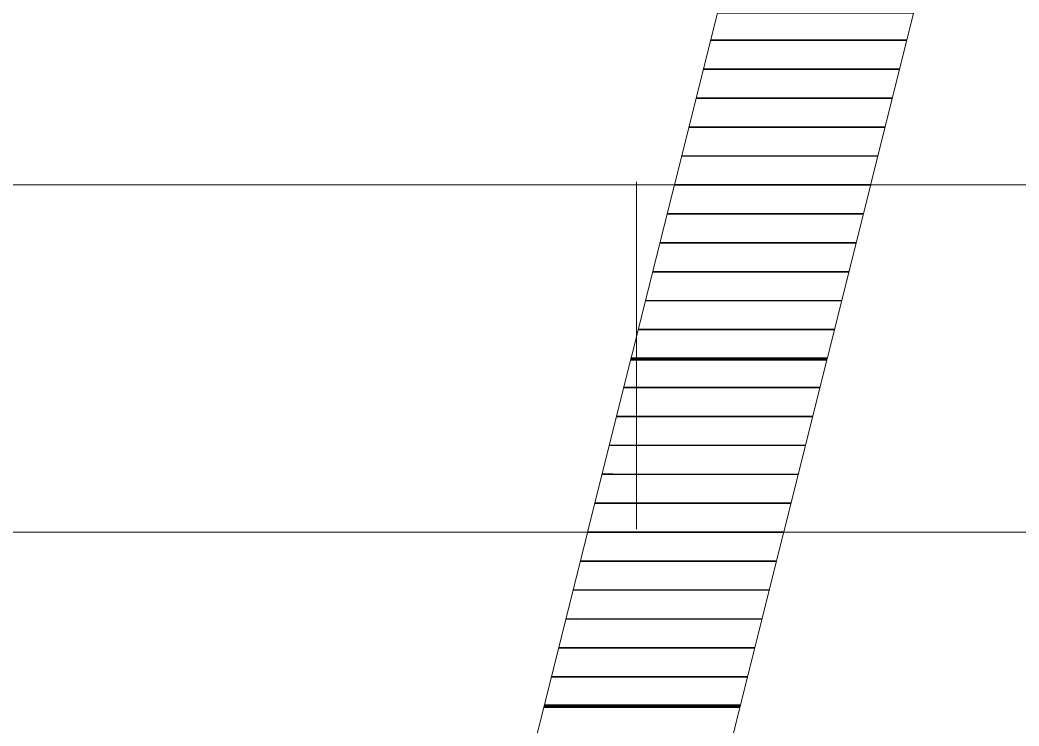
# Model space of a CAD drawing. Header units: millimetres. Extents: x 124696 to 347024, y 412631 to 564609.
# Drawn here: x 284484 to 297428, y 469589 to 478740 of the extents above; entities that cross this region are included whole.
import ezdxf

# ---------------------------------------------------------------- set-up
doc = ezdxf.new("R2010")
doc.units = ezdxf.units.MM
doc.header["$LTSCALE"] = 1500
doc.header["$MEASUREMENT"] = 0
doc.linetypes.add('二层平面图$0$轴网线_12_3_3_3 mm', pattern=[21, 12, -3, 3, -3])
doc.layers.add('0-建筑底图', color=7, linetype='Continuous')
for name, color, linetype, lineweight in [('二层平面图$0$A-WALL-CURT-PANEL-2', 7, 'Continuous', 9), ('二层平面图$0$A-WALL-CURT-PANEL-4', 140, 'Continuous', 9), ('二层平面图$0$ANNO-DOTE-1', 10, '二层平面图$0$轴网线_12_3_3_3 mm', 15)]:
    doc.layers.add(name, color=color, linetype=linetype, lineweight=lineweight)

# ---------------------------------------------------------------- blocks, each defined once
blk = doc.blocks.new('二层平面图$0$廊子_斜 东南侧_ - 廊子_斜 东南侧_-11103658-104-2F')
at = {"layer": '二层平面图$0$A-WALL-CURT-PANEL-2'}
for p, q in [((-2401, -22), (-3518, -4489)), ((-2399, -15), (-2401, -22)), ((-2401, -22), (140, -22)), ((-2397, -5), (-2399, -15)), ((142, -15), (-2399, -15)), ((-2397, -5), (144, -5)), ((-977, -4489), (140, -22)), ((140, -22), (142, -15)), ((142, -15), (144, -5)), ((-3526, -4522), (-4643, -8989)), ((-3524, -4515), (-3526, -4522)), ((-3526, -4522), (-985, -4522)), ((-3522, -4505), (-3524, -4515)), ((-983, -4515), (-3524, -4515)), ((-3520, -4497), (-3522, -4505)), ((-3522, -4505), (-981, -4505)), ((-3518, -4489), (-3520, -4497)), ((-3520, -4497), (-979, -4497)), ((-3518, -4489), (-977, -4489)), ((-2102, -8989), (-985, -4522)), ((-985, -4522), (-983, -4515)), ((-983, -4515), (-981, -4505)), ((-981, -4505), (-979, -4497)), ((-979, -4497), (-977, -4489)), ((-4651, -9022), (-5768, -13489)), ((-4649, -9015), (-4651, -9022)), ((-4651, -9022), (-2110, -9022)), ((-4647, -9005), (-4649, -9015)), ((-2108, -9015), (-4649, -9015)), ((-4645, -8997), (-4647, -9005)), ((-4647, -9005), (-2106, -9005)), ((-4643, -8989), (-4645, -8997)), ((-4645, -8997), (-2104, -8997)), ((-4643, -8989), (-2102, -8989)), ((-3227, -13489), (-2110, -9022)), ((-2110, -9022), (-2108, -9015)), ((-2108, -9015), (-2106, -9005)), ((-2106, -9005), (-2104, -8997)), ((-2104, -8997), (-2102, -8989)), ((-5776, -13522), (-6893, -17989)), ((-5774, -13515), (-5776, -13522)), ((-5776, -13522), (-3235, -13522)), ((-5772, -13505), (-5774, -13515)), ((-3233, -13515), (-5774, -13515)), ((-5770, -13497), (-5772, -13505)), ((-5772, -13505), (-3231, -13505)), ((-5768, -13489), (-5770, -13497)), ((-5770, -13497), (-3229, -13497)), ((-5768, -13489), (-3227, -13489)), ((-4352, -17989), (-3235, -13522)), ((-3235, -13522), (-3233, -13515)), ((-3233, -13515), (-3231, -13505)), ((-3231, -13505), (-3229, -13497)), ((-3229, -13497), (-3227, -13489)), ((-6893, -17989), (-6895, -17997)), ((-6893, -17989), (-4352, -17989)), ((-4354, -17997), (-4352, -17989)), ((-6895, -17997), (-6897, -18005)), ((-6897, -18005), (-4356, -18005)), ((-6895, -17997), (-4354, -17997)), ((-4356, -18005), (-4354, -17997))]:
    blk.add_line(p, q, dxfattribs=at)
blk = doc.blocks.new('二层平面图$0$顶板轮廓组 - 顶板轮廓组-V341-104-2F')
at = {"layer": '二层平面图$0$A-WALL-CURT-PANEL-2'}
for p, q in [((-8594, 2749), (-8584, 2747)), ((-8584, 2747), (-8576, 2746)), ((-8576, 2746), (-4019, 2090)), ((-4019, 2090), (-4010, 2089)), ((-4010, 2089), (-4003, 2088))]:
    blk.add_line(p, q, dxfattribs=at)
blk = doc.blocks.new('二层平面图$0$顶板轮廓组 - 顶板轮廓组-V342-104-2F')
at = {"layer": '二层平面图$0$A-WALL-CURT-PANEL-2'}
for p, q in [((-8594, 2749), (-8584, 2747)), ((-8584, 2747), (-8576, 2746)), ((-8576, 2746), (-4019, 2090)), ((-4019, 2090), (-4010, 2089)), ((-4010, 2089), (-4003, 2088))]:
    blk.add_line(p, q, dxfattribs=at)
blk = doc.blocks.new('二层平面图$0$钢板肋 - 钢板肋-8155970-104-2F')
at = {"layer": '二层平面图$0$A-WALL-CURT-PANEL-2'}
for p, q in [((185, -787), (192, -786)), ((185, -787), (242, -910)), ((250, -909), (192, -786)), ((242, -910), (250, -909)), ((242, -910), (1196, -2948)), ((1204, -2947), (250, -909)), ((1204, -2947), (1196, -2948)), ((1196, -2948), (1262, -3089)), ((1270, -3087), (1204, -2947)), ((1262, -3089), (1270, -3087))]:
    blk.add_line(p, q, dxfattribs=at)
blk = doc.blocks.new('二层平面图$0$钢板肋 - 钢板肋-8155980-104-2F')
at = {"layer": '二层平面图$0$A-WALL-CURT-PANEL-2'}
for p, q in [((-283, 1938), (-291, 1939)), ((-291, 1939), (-279, 1784)), ((-271, 1783), (-283, 1938)), ((-279, 1784), (-271, 1783)), ((-279, 1784), (-98, -458)), ((-91, -460), (-271, 1783)), ((-91, -460), (-98, -458)), ((-98, -458), (-88, -594)), ((-80, -595), (-91, -460)), ((-80, -595), (-88, -594))]:
    blk.add_line(p, q, dxfattribs=at)
blk = doc.blocks.new('二层平面图$0$钢板肋 - 钢板肋-8155985-104-2F')
at = {"layer": '二层平面图$0$A-WALL-CURT-PANEL-2'}
for p, q in [((185, -787), (192, -786)), ((185, -787), (242, -910)), ((250, -909), (192, -786)), ((242, -910), (250, -909)), ((242, -910), (1196, -2948)), ((1204, -2947), (250, -909)), ((1204, -2947), (1196, -2948)), ((1196, -2948), (1262, -3089)), ((1270, -3087), (1204, -2947)), ((1262, -3089), (1270, -3087))]:
    blk.add_line(p, q, dxfattribs=at)
blk = doc.blocks.new('二层平面图$0$钢板肋 - 钢板肋-8155990-104-2F')
at = {"layer": '二层平面图$0$A-WALL-CURT-PANEL-2'}
for p, q in [((185, -787), (192, -786)), ((185, -787), (242, -910)), ((250, -909), (192, -786)), ((242, -910), (250, -909)), ((242, -910), (1196, -2948)), ((1204, -2947), (250, -909)), ((1204, -2947), (1196, -2948)), ((1196, -2948), (1262, -3089)), ((1270, -3087), (1204, -2947)), ((1262, -3089), (1270, -3087))]:
    blk.add_line(p, q, dxfattribs=at)
blk = doc.blocks.new('二层平面图$0$钢板肋 - 钢板肋-8155995-104-2F')
at = {"layer": '二层平面图$0$A-WALL-CURT-PANEL-2'}
for p, q in [((185, -787), (192, -786)), ((185, -787), (242, -910)), ((250, -909), (192, -786)), ((242, -910), (250, -909)), ((242, -910), (1196, -2948)), ((1204, -2947), (250, -909)), ((1204, -2947), (1196, -2948)), ((1196, -2948), (1262, -3089)), ((1270, -3087), (1204, -2947)), ((1262, -3089), (1270, -3087))]:
    blk.add_line(p, q, dxfattribs=at)
blk = doc.blocks.new('二层平面图$0$钢板肋 - 钢板肋-8156000-104-2F')
at = {"layer": '二层平面图$0$A-WALL-CURT-PANEL-2'}
for p, q in [((185, -787), (192, -786)), ((185, -787), (242, -910)), ((250, -909), (192, -786)), ((242, -910), (250, -909)), ((242, -910), (1196, -2948)), ((1204, -2947), (250, -909)), ((1204, -2947), (1196, -2948)), ((1196, -2948), (1262, -3089)), ((1270, -3087), (1204, -2947)), ((1262, -3089), (1270, -3087))]:
    blk.add_line(p, q, dxfattribs=at)
blk = doc.blocks.new('二层平面图$0$钢板肋 - 钢板肋-8156005-104-2F')
at = {"layer": '二层平面图$0$A-WALL-CURT-PANEL-2'}
for p, q in [((-283, 1938), (-291, 1939)), ((-291, 1939), (-279, 1784)), ((-271, 1783), (-283, 1938)), ((-279, 1784), (-271, 1783)), ((-279, 1784), (-98, -458)), ((-91, -460), (-271, 1783)), ((-91, -460), (-98, -458)), ((-98, -458), (-88, -594)), ((-80, -595), (-91, -460)), ((-80, -595), (-88, -594))]:
    blk.add_line(p, q, dxfattribs=at)
blk = doc.blocks.new('二层平面图$0$钢板肋 - 钢板肋-8156010-104-2F')
at = {"layer": '二层平面图$0$A-WALL-CURT-PANEL-2'}
for p, q in [((-283, 1938), (-291, 1939)), ((-291, 1939), (-279, 1784)), ((-271, 1783), (-283, 1938)), ((-279, 1784), (-271, 1783)), ((-279, 1784), (-98, -458)), ((-91, -460), (-271, 1783)), ((-91, -460), (-98, -458)), ((-98, -458), (-88, -594)), ((-80, -595), (-91, -460)), ((-80, -595), (-88, -594))]:
    blk.add_line(p, q, dxfattribs=at)
blk = doc.blocks.new('二层平面图$0$钢板肋 - 钢板肋-8156015-104-2F')
at = {"layer": '二层平面图$0$A-WALL-CURT-PANEL-2'}
for p, q in [((185, -787), (192, -786)), ((185, -787), (242, -910)), ((250, -909), (192, -786)), ((242, -910), (250, -909)), ((242, -910), (1196, -2948)), ((1204, -2947), (250, -909)), ((1204, -2947), (1196, -2948)), ((1196, -2948), (1262, -3089)), ((1270, -3087), (1204, -2947)), ((1262, -3089), (1270, -3087))]:
    blk.add_line(p, q, dxfattribs=at)
blk = doc.blocks.new('二层平面图$0$钢板肋 - 钢板肋-8156020-104-2F')
at = {"layer": '二层平面图$0$A-WALL-CURT-PANEL-2'}
for p, q in [((185, -787), (192, -786)), ((185, -787), (242, -910)), ((250, -909), (192, -786)), ((242, -910), (250, -909)), ((242, -910), (1196, -2948)), ((1204, -2947), (250, -909)), ((1204, -2947), (1196, -2948)), ((1196, -2948), (1262, -3089)), ((1270, -3087), (1204, -2947)), ((1262, -3089), (1270, -3087))]:
    blk.add_line(p, q, dxfattribs=at)
blk = doc.blocks.new('二层平面图$0$钢板肋 - 钢板肋-8156025-104-2F')
at = {"layer": '二层平面图$0$A-WALL-CURT-PANEL-2'}
for p, q in [((185, -787), (192, -786)), ((185, -787), (242, -910)), ((250, -909), (192, -786)), ((242, -910), (250, -909)), ((242, -910), (1196, -2948)), ((1204, -2947), (250, -909)), ((1204, -2947), (1196, -2948)), ((1196, -2948), (1262, -3089)), ((1270, -3087), (1204, -2947)), ((1262, -3089), (1270, -3087))]:
    blk.add_line(p, q, dxfattribs=at)
blk = doc.blocks.new('二层平面图$0$钢板肋 - 钢板肋-8156030-104-2F')
at = {"layer": '二层平面图$0$A-WALL-CURT-PANEL-2'}
for p, q in [((-283, 1938), (-291, 1939)), ((-291, 1939), (-279, 1784)), ((-271, 1783), (-283, 1938)), ((-279, 1784), (-271, 1783)), ((-279, 1784), (-98, -458)), ((-91, -460), (-271, 1783)), ((-91, -460), (-98, -458)), ((-98, -458), (-88, -594)), ((-80, -595), (-91, -460)), ((-80, -595), (-88, -594))]:
    blk.add_line(p, q, dxfattribs=at)
blk = doc.blocks.new('二层平面图$0$钢板肋 - 钢板肋-8156035-104-2F')
at = {"layer": '二层平面图$0$A-WALL-CURT-PANEL-2'}
for p, q in [((185, -787), (192, -786)), ((185, -787), (242, -910)), ((250, -909), (192, -786)), ((242, -910), (250, -909)), ((242, -910), (1196, -2948)), ((1204, -2947), (250, -909)), ((1204, -2947), (1196, -2948)), ((1196, -2948), (1262, -3089)), ((1270, -3087), (1204, -2947)), ((1262, -3089), (1270, -3087))]:
    blk.add_line(p, q, dxfattribs=at)
blk = doc.blocks.new('二层平面图$0$钢板肋 - 钢板肋-8156040-104-2F')
at = {"layer": '二层平面图$0$A-WALL-CURT-PANEL-2'}
for p, q in [((-283, 1938), (-291, 1939)), ((-291, 1939), (-279, 1784)), ((-271, 1783), (-283, 1938)), ((-279, 1784), (-271, 1783)), ((-279, 1784), (-98, -458)), ((-91, -460), (-271, 1783)), ((-91, -460), (-98, -458)), ((-98, -458), (-88, -594)), ((-80, -595), (-91, -460)), ((-80, -595), (-88, -594))]:
    blk.add_line(p, q, dxfattribs=at)
blk = doc.blocks.new('二层平面图$0$钢板肋 - 钢板肋-8156045-104-2F')
at = {"layer": '二层平面图$0$A-WALL-CURT-PANEL-2'}
for p, q in [((185, -787), (192, -786)), ((185, -787), (242, -910)), ((250, -909), (192, -786)), ((242, -910), (250, -909)), ((242, -910), (1196, -2948)), ((1204, -2947), (250, -909)), ((1204, -2947), (1196, -2948)), ((1196, -2948), (1262, -3089)), ((1270, -3087), (1204, -2947)), ((1262, -3089), (1270, -3087))]:
    blk.add_line(p, q, dxfattribs=at)
blk = doc.blocks.new('二层平面图$0$钢板肋 - 钢板肋-8156050-104-2F')
at = {"layer": '二层平面图$0$A-WALL-CURT-PANEL-2'}
for p, q in [((185, -787), (192, -786)), ((185, -787), (242, -910)), ((250, -909), (192, -786)), ((242, -910), (250, -909)), ((242, -910), (1196, -2948)), ((1204, -2947), (250, -909)), ((1204, -2947), (1196, -2948)), ((1196, -2948), (1262, -3089)), ((1270, -3087), (1204, -2947)), ((1262, -3089), (1270, -3087))]:
    blk.add_line(p, q, dxfattribs=at)
blk = doc.blocks.new('二层平面图$0$钢板肋 - 钢板肋-8156055-104-2F')
at = {"layer": '二层平面图$0$A-WALL-CURT-PANEL-2'}
for p, q in [((-283, 1938), (-291, 1939)), ((-291, 1939), (-279, 1784)), ((-271, 1783), (-283, 1938)), ((-279, 1784), (-271, 1783)), ((-279, 1784), (-98, -458)), ((-91, -460), (-271, 1783)), ((-91, -460), (-98, -458)), ((-98, -458), (-88, -594)), ((-80, -595), (-91, -460)), ((-80, -595), (-88, -594))]:
    blk.add_line(p, q, dxfattribs=at)
blk = doc.blocks.new('二层平面图$0$钢板肋 - 钢板肋-8156060-104-2F')
at = {"layer": '二层平面图$0$A-WALL-CURT-PANEL-2'}
for p, q in [((185, -787), (192, -786)), ((185, -787), (242, -910)), ((250, -909), (192, -786)), ((242, -910), (250, -909)), ((242, -910), (1196, -2948)), ((1204, -2947), (250, -909)), ((1204, -2947), (1196, -2948)), ((1196, -2948), (1262, -3089)), ((1270, -3087), (1204, -2947)), ((1262, -3089), (1270, -3087))]:
    blk.add_line(p, q, dxfattribs=at)
blk = doc.blocks.new('二层平面图$0$钢板肋 - 钢板肋-8156065-104-2F')
at = {"layer": '二层平面图$0$A-WALL-CURT-PANEL-2'}
for p, q in [((-283, 1938), (-291, 1939)), ((-291, 1939), (-279, 1784)), ((-271, 1783), (-283, 1938)), ((-279, 1784), (-271, 1783)), ((-279, 1784), (-98, -458)), ((-91, -460), (-271, 1783)), ((-91, -460), (-98, -458)), ((-98, -458), (-88, -594)), ((-80, -595), (-91, -460)), ((-80, -595), (-88, -594))]:
    blk.add_line(p, q, dxfattribs=at)
blk = doc.blocks.new('二层平面图$0$钢板肋 - 钢板肋-8156070-104-2F')
at = {"layer": '二层平面图$0$A-WALL-CURT-PANEL-2'}
for p, q in [((-283, 1938), (-291, 1939)), ((-291, 1939), (-279, 1784)), ((-271, 1783), (-283, 1938)), ((-279, 1784), (-271, 1783)), ((-279, 1784), (-98, -458)), ((-91, -460), (-271, 1783)), ((-91, -460), (-98, -458)), ((-98, -458), (-88, -594)), ((-80, -595), (-91, -460)), ((-80, -595), (-88, -594))]:
    blk.add_line(p, q, dxfattribs=at)
blk = doc.blocks.new('二层平面图$0$钢板肋 - 钢板肋-8156075-104-2F')
at = {"layer": '二层平面图$0$A-WALL-CURT-PANEL-2'}
for p, q in [((185, -787), (192, -786)), ((185, -787), (242, -910)), ((250, -909), (192, -786)), ((242, -910), (250, -909)), ((242, -910), (1196, -2948)), ((1204, -2947), (250, -909)), ((1204, -2947), (1196, -2948)), ((1196, -2948), (1262, -3089)), ((1270, -3087), (1204, -2947)), ((1262, -3089), (1270, -3087))]:
    blk.add_line(p, q, dxfattribs=at)
blk = doc.blocks.new('二层平面图$0$钢板肋 - 钢板肋-8156080-104-2F')
at = {"layer": '二层平面图$0$A-WALL-CURT-PANEL-2'}
for p, q in [((185, -787), (192, -786)), ((185, -787), (242, -910)), ((250, -909), (192, -786)), ((242, -910), (250, -909)), ((242, -910), (1196, -2948)), ((1204, -2947), (250, -909)), ((1204, -2947), (1196, -2948)), ((1196, -2948), (1262, -3089)), ((1270, -3087), (1204, -2947)), ((1262, -3089), (1270, -3087))]:
    blk.add_line(p, q, dxfattribs=at)
blk = doc.blocks.new('二层平面图$0$钢板肋 - 钢板肋-8156085-104-2F')
at = {"layer": '二层平面图$0$A-WALL-CURT-PANEL-2'}
for p, q in [((185, -787), (192, -786)), ((185, -787), (242, -910)), ((250, -909), (192, -786)), ((242, -910), (250, -909)), ((242, -910), (1196, -2948)), ((1204, -2947), (250, -909)), ((1204, -2947), (1196, -2948)), ((1196, -2948), (1262, -3089)), ((1270, -3087), (1204, -2947)), ((1262, -3089), (1270, -3087))]:
    blk.add_line(p, q, dxfattribs=at)
blk = doc.blocks.new('二层平面图$0$钢板肋 - 钢板肋-8156090-104-2F')
at = {"layer": '二层平面图$0$A-WALL-CURT-PANEL-2'}
for p, q in [((185, -787), (192, -786)), ((185, -787), (242, -910)), ((250, -909), (192, -786)), ((242, -910), (250, -909)), ((242, -910), (1196, -2948)), ((1204, -2947), (250, -909)), ((1204, -2947), (1196, -2948)), ((1196, -2948), (1262, -3089)), ((1270, -3087), (1204, -2947)), ((1262, -3089), (1270, -3087))]:
    blk.add_line(p, q, dxfattribs=at)
blk = doc.blocks.new('二层平面图$0$钢板肋 - 钢板肋-8156100-104-2F')
at = {"layer": '二层平面图$0$A-WALL-CURT-PANEL-2'}
for p, q in [((185, -787), (192, -786)), ((185, -787), (242, -910)), ((250, -909), (192, -786)), ((242, -910), (250, -909)), ((242, -910), (1196, -2948)), ((1204, -2947), (250, -909)), ((1204, -2947), (1196, -2948)), ((1196, -2948), (1262, -3089)), ((1270, -3087), (1204, -2947)), ((1262, -3089), (1270, -3087))]:
    blk.add_line(p, q, dxfattribs=at)
blk = doc.blocks.new('二层平面图$0$钢板肋轮廓族 - 钢板肋轮廓族-8155984-104-2F')
at = {"layer": '二层平面图$0$A-WALL-CURT-PANEL-2'}
for p, q in [((-1821, -5371), (-1793, -5524)), ((-1388, -7737), (-1793, -5524)), ((-1364, -7871), (-1388, -7737))]:
    blk.add_line(p, q, dxfattribs=at)
blk = doc.blocks.new('二层平面图$0$钢板肋轮廓族 - 钢板肋轮廓族-8155989-104-2F')
at = {"layer": '二层平面图$0$A-WALL-CURT-PANEL-2'}
for p, q in [((-1821, -5371), (-1793, -5524)), ((-1388, -7737), (-1793, -5524)), ((-1364, -7871), (-1388, -7737))]:
    blk.add_line(p, q, dxfattribs=at)
blk = doc.blocks.new('二层平面图$0$钢板肋轮廓族 - 钢板肋轮廓族-8155994-104-2F')
at = {"layer": '二层平面图$0$A-WALL-CURT-PANEL-2'}
for p, q in [((-1821, -5371), (-1793, -5524)), ((-1388, -7737), (-1793, -5524)), ((-1364, -7871), (-1388, -7737))]:
    blk.add_line(p, q, dxfattribs=at)
blk = doc.blocks.new('二层平面图$0$钢板肋轮廓族 - 钢板肋轮廓族-8155999-104-2F')
at = {"layer": '二层平面图$0$A-WALL-CURT-PANEL-2'}
for p, q in [((-1821, -5371), (-1793, -5524)), ((-1388, -7737), (-1793, -5524)), ((-1364, -7871), (-1388, -7737))]:
    blk.add_line(p, q, dxfattribs=at)
blk = doc.blocks.new('二层平面图$0$钢板肋轮廓族 - 钢板肋轮廓族-8156004-104-2F')
at = {"layer": '二层平面图$0$A-WALL-CURT-PANEL-2'}
for p, q in [((-1821, -5371), (-1793, -5524)), ((-1388, -7737), (-1793, -5524)), ((-1364, -7871), (-1388, -7737))]:
    blk.add_line(p, q, dxfattribs=at)
blk = doc.blocks.new('二层平面图$0$钢板肋轮廓族 - 钢板肋轮廓族-8156009-104-2F')
at = {"layer": '二层平面图$0$A-WALL-CURT-PANEL-2'}
for p, q in [((-1821, -5371), (-1793, -5524)), ((-1388, -7737), (-1793, -5524)), ((-1364, -7871), (-1388, -7737))]:
    blk.add_line(p, q, dxfattribs=at)
blk = doc.blocks.new('二层平面图$0$钢板肋轮廓族 - 钢板肋轮廓族-8156014-104-2F')
at = {"layer": '二层平面图$0$A-WALL-CURT-PANEL-2'}
for p, q in [((-1821, -5371), (-1793, -5524)), ((-1388, -7737), (-1793, -5524)), ((-1364, -7871), (-1388, -7737))]:
    blk.add_line(p, q, dxfattribs=at)
blk = doc.blocks.new('二层平面图$0$钢板肋轮廓族 - 钢板肋轮廓族-8156019-104-2F')
at = {"layer": '二层平面图$0$A-WALL-CURT-PANEL-2'}
for p, q in [((-1821, -5371), (-1793, -5524)), ((-1388, -7737), (-1793, -5524)), ((-1364, -7871), (-1388, -7737))]:
    blk.add_line(p, q, dxfattribs=at)
blk = doc.blocks.new('二层平面图$0$钢板肋轮廓族 - 钢板肋轮廓族-8156024-104-2F')
at = {"layer": '二层平面图$0$A-WALL-CURT-PANEL-2'}
for p, q in [((-1821, -5371), (-1793, -5524)), ((-1388, -7737), (-1793, -5524)), ((-1364, -7871), (-1388, -7737))]:
    blk.add_line(p, q, dxfattribs=at)
blk = doc.blocks.new('二层平面图$0$钢板肋轮廓族 - 钢板肋轮廓族-8156029-104-2F')
at = {"layer": '二层平面图$0$A-WALL-CURT-PANEL-2'}
for p, q in [((-1821, -5371), (-1793, -5524)), ((-1388, -7737), (-1793, -5524)), ((-1364, -7871), (-1388, -7737))]:
    blk.add_line(p, q, dxfattribs=at)
blk = doc.blocks.new('二层平面图$0$钢板肋轮廓族 - 钢板肋轮廓族-8156034-104-2F')
at = {"layer": '二层平面图$0$A-WALL-CURT-PANEL-2'}
for p, q in [((-1821, -5371), (-1793, -5524)), ((-1388, -7737), (-1793, -5524)), ((-1364, -7871), (-1388, -7737))]:
    blk.add_line(p, q, dxfattribs=at)
blk = doc.blocks.new('二层平面图$0$钢板肋轮廓族 - 钢板肋轮廓族-8156039-104-2F')
at = {"layer": '二层平面图$0$A-WALL-CURT-PANEL-2'}
for p, q in [((-1821, -5371), (-1793, -5524)), ((-1388, -7737), (-1793, -5524)), ((-1364, -7871), (-1388, -7737))]:
    blk.add_line(p, q, dxfattribs=at)
blk = doc.blocks.new('二层平面图$0$钢板肋轮廓族 - 钢板肋轮廓族-8156044-104-2F')
at = {"layer": '二层平面图$0$A-WALL-CURT-PANEL-2'}
for p, q in [((-1821, -5371), (-1793, -5524)), ((-1388, -7737), (-1793, -5524)), ((-1364, -7871), (-1388, -7737))]:
    blk.add_line(p, q, dxfattribs=at)
blk = doc.blocks.new('二层平面图$0$钢板肋轮廓族 - 钢板肋轮廓族-8156049-104-2F')
at = {"layer": '二层平面图$0$A-WALL-CURT-PANEL-2'}
for p, q in [((-1821, -5371), (-1793, -5524)), ((-1388, -7737), (-1793, -5524)), ((-1364, -7871), (-1388, -7737))]:
    blk.add_line(p, q, dxfattribs=at)
blk = doc.blocks.new('二层平面图$0$钢板肋轮廓族 - 钢板肋轮廓族-8156054-104-2F')
at = {"layer": '二层平面图$0$A-WALL-CURT-PANEL-2'}
for p, q in [((-1821, -5371), (-1793, -5524)), ((-1388, -7737), (-1793, -5524)), ((-1364, -7871), (-1388, -7737))]:
    blk.add_line(p, q, dxfattribs=at)
blk = doc.blocks.new('二层平面图$0$钢板肋轮廓族 - 钢板肋轮廓族-8156059-104-2F')
at = {"layer": '二层平面图$0$A-WALL-CURT-PANEL-2'}
for p, q in [((-1821, -5371), (-1793, -5524)), ((-1388, -7737), (-1793, -5524)), ((-1364, -7871), (-1388, -7737))]:
    blk.add_line(p, q, dxfattribs=at)
blk = doc.blocks.new('二层平面图$0$钢板肋轮廓族 - 钢板肋轮廓族-8156064-104-2F')
at = {"layer": '二层平面图$0$A-WALL-CURT-PANEL-2'}
for p, q in [((-1821, -5371), (-1793, -5524)), ((-1388, -7737), (-1793, -5524)), ((-1364, -7871), (-1388, -7737))]:
    blk.add_line(p, q, dxfattribs=at)
blk = doc.blocks.new('二层平面图$0$钢板肋轮廓族 - 钢板肋轮廓族-8156069-104-2F')
at = {"layer": '二层平面图$0$A-WALL-CURT-PANEL-2'}
for p, q in [((-1821, -5371), (-1793, -5524)), ((-1388, -7737), (-1793, -5524)), ((-1364, -7871), (-1388, -7737))]:
    blk.add_line(p, q, dxfattribs=at)
blk = doc.blocks.new('二层平面图$0$钢板肋轮廓族 - 钢板肋轮廓族-8156074-104-2F')
at = {"layer": '二层平面图$0$A-WALL-CURT-PANEL-2'}
for p, q in [((-1821, -5371), (-1793, -5524)), ((-1388, -7737), (-1793, -5524)), ((-1364, -7871), (-1388, -7737))]:
    blk.add_line(p, q, dxfattribs=at)
blk = doc.blocks.new('二层平面图$0$钢板肋轮廓族 - 钢板肋轮廓族-8156079-104-2F')
at = {"layer": '二层平面图$0$A-WALL-CURT-PANEL-2'}
for p, q in [((-1821, -5371), (-1793, -5524)), ((-1388, -7737), (-1793, -5524)), ((-1364, -7871), (-1388, -7737))]:
    blk.add_line(p, q, dxfattribs=at)
blk = doc.blocks.new('二层平面图$0$钢板肋轮廓族 - 钢板肋轮廓族-8156084-104-2F')
at = {"layer": '二层平面图$0$A-WALL-CURT-PANEL-2'}
for p, q in [((-1821, -5371), (-1793, -5524)), ((-1388, -7737), (-1793, -5524)), ((-1364, -7871), (-1388, -7737))]:
    blk.add_line(p, q, dxfattribs=at)
blk = doc.blocks.new('二层平面图$0$钢板肋轮廓族 - 钢板肋轮廓族-8156089-104-2F')
at = {"layer": '二层平面图$0$A-WALL-CURT-PANEL-2'}
for p, q in [((-1821, -5371), (-1793, -5524)), ((-1388, -7737), (-1793, -5524)), ((-1364, -7871), (-1388, -7737))]:
    blk.add_line(p, q, dxfattribs=at)
blk = doc.blocks.new('二层平面图$0$钢板肋轮廓族 - 钢板肋轮廓族-8156094-104-2F')
at = {"layer": '二层平面图$0$A-WALL-CURT-PANEL-2'}
for p, q in [((-1821, -5371), (-1793, -5524)), ((-1388, -7737), (-1793, -5524)), ((-1364, -7871), (-1388, -7737))]:
    blk.add_line(p, q, dxfattribs=at)
blk = doc.blocks.new('二层平面图')
at = {"layer": '二层平面图$0$ANNO-DOTE-1', "color": 8}
for p, q in [((147300, -6710.3), (147300, 86692)), ((-18896.2, 20250), (161528.2, 20250)), ((-18896.2, 15750), (161528.2, 15750))]:
    blk.add_line(p, q, dxfattribs=at)
at = {"layer": '二层平面图$0$A-WALL-CURT-PANEL-2', "color": 8}
for name, p, rotation in [('二层平面图$0$钢板肋 - 钢板肋-8155970-104-2F', (147749.6, 23412.7), 64.91058287615016), ('二层平面图$0$钢板肋 - 钢板肋-8155985-104-2F', (147374.6, 21912.7), 64.91058300264989), ('二层平面图$0$顶板轮廓组 - 顶板轮廓组-V341-104-2F', (144744.1, 14225.6), 264.1587322206786), ('二层平面图$0$钢板肋轮廓族 - 钢板肋轮廓族-8155984-104-2F', (155756.6, 19362.7), 259.628041931656), ('二层平面图$0$钢板肋轮廓族 - 钢板肋轮廓族-8155984-104-2F', (155758.5, 19370.3), 259.628041931656), ('二层平面图$0$顶板轮廓组 - 顶板轮廓组-V342-104-2F', (147285.1, 14225.6), 264.1587211412844), ('二层平面图$0$钢板肋 - 钢板肋-8155990-104-2F', (147280.8, 21537.7), 64.91058303427447), ('二层平面图$0$钢板肋 - 钢板肋-8155980-104-2F', (148846.6, 21993.9), 265.404197567131), ('二层平面图$0$钢板肋轮廓族 - 钢板肋轮廓族-8155989-104-2F', (155662.9, 18987.7), 259.6280418384047), ('二层平面图$0$钢板肋轮廓族 - 钢板肋轮廓族-8155989-104-2F', (155664.8, 18995.3), 259.6280418384047), ('二层平面图$0$钢板肋 - 钢板肋-8155995-104-2F', (147187.1, 21162.7), 64.91058306589962), ('二层平面图$0$钢板肋轮廓族 - 钢板肋轮廓族-8155994-104-2F', (155569.1, 18612.7), 259.6280417451532), ('二层平面图$0$钢板肋轮廓族 - 钢板肋轮廓族-8155994-104-2F', (155571, 18620.3), 259.6280417451532), ('二层平面图$0$钢板肋 - 钢板肋-8156000-104-2F', (147093.3, 20787.7), 64.91058309752465), ('二层平面图$0$钢板肋轮廓族 - 钢板肋轮廓族-8155999-104-2F', (155475.4, 18237.7), 259.6280416519016), ('二层平面图$0$钢板肋轮廓族 - 钢板肋轮廓族-8155999-104-2F', (155477.3, 18245.3), 259.6280416519016), ('二层平面图$0$钢板肋轮廓族 - 钢板肋轮廓族-8156004-104-2F', (155381.6, 17862.7), 259.6280415586502), ('二层平面图$0$钢板肋轮廓族 - 钢板肋轮廓族-8156004-104-2F', (155383.5, 17870.3), 259.6280415586502), ('二层平面图$0$钢板肋轮廓族 - 钢板肋轮廓族-8156009-104-2F', (155287.9, 17487.7), 259.6280414653987), ('二层平面图$0$钢板肋轮廓族 - 钢板肋轮廓族-8156009-104-2F', (155289.8, 17495.3), 259.6280414653987), ('二层平面图$0$钢板肋 - 钢板肋-8156015-104-2F', (146812.1, 19662.7), 64.9105831923992), ('二层平面图$0$钢板肋 - 钢板肋-8156005-104-2F', (148377.8, 20118.9), 265.4041970132227), ('二层平面图$0$钢板肋轮廓族 - 钢板肋轮廓族-8156014-104-2F', (155196, 17120.3), 259.6280413721471), ('二层平面图$0$钢板肋轮廓族 - 钢板肋轮廓族-8156014-104-2F', (155194.1, 17112.7), 259.6280413721471), ('二层平面图$0$钢板肋 - 钢板肋-8156020-104-2F', (146718.3, 19287.7), 64.91058322402408), ('二层平面图$0$钢板肋 - 钢板肋-8156010-104-2F', (148284.1, 19743.9), 265.404196902441), ('二层平面图$0$钢板肋轮廓族 - 钢板肋轮廓族-8156019-104-2F', (155100.4, 16737.7), 259.6280412788958), ('二层平面图$0$钢板肋轮廓族 - 钢板肋轮廓族-8156019-104-2F', (155102.3, 16745.3), 259.6280412788958), ('二层平面图$0$钢板肋 - 钢板肋-8156025-104-2F', (146624.6, 18912.7), 64.91058325564896), ('二层平面图$0$钢板肋轮廓族 - 钢板肋轮廓族-8156024-104-2F', (155006.6, 16362.7), 259.6280411856443), ('二层平面图$0$钢板肋轮廓族 - 钢板肋轮廓族-8156024-104-2F', (155008.5, 16370.3), 259.6280411856444), ('二层平面图$0$钢板肋轮廓族 - 钢板肋轮廓族-8156029-104-2F', (154912.9, 15987.7), 259.628041092393), ('二层平面图$0$钢板肋轮廓族 - 钢板肋轮廓族-8156029-104-2F', (154914.8, 15995.3), 259.628041092393), ('二层平面图$0$钢板肋轮廓族 - 钢板肋轮廓族-8156034-104-2F', (154819.1, 15612.7), 259.6280409991413), ('二层平面图$0$钢板肋轮廓族 - 钢板肋轮廓族-8156034-104-2F', (154821, 15620.3), 259.6280409991413), ('二层平面图$0$钢板肋 - 钢板肋-8156035-104-2F', (146343.3, 17787.7), 64.91058335052374), ('二层平面图$0$钢板肋 - 钢板肋-8156030-104-2F', (147909.1, 18243.9), 265.4041964593143), ('二层平面图$0$顶板轮廓组 - 顶板轮廓组-V341-104-2F', (143619.1, 9725.6), 264.1587322206786), ('二层平面图$0$钢板肋轮廓族 - 钢板肋轮廓族-8156039-104-2F', (154631.6, 14862.7), 259.6280408126383), ('二层平面图$0$钢板肋轮廓族 - 钢板肋轮廓族-8156039-104-2F', (154633.5, 14870.3), 259.6280408126383), ('二层平面图$0$顶板轮廓组 - 顶板轮廓组-V342-104-2F', (146160.1, 9725.6), 264.1587211412844), ('二层平面图$0$钢板肋 - 钢板肋-8156045-104-2F', (146155.8, 17037.7), 64.91058341377367), ('二层平面图$0$钢板肋轮廓族 - 钢板肋轮廓族-8156044-104-2F', (154537.9, 14487.7), 259.6280407193868), ('二层平面图$0$钢板肋轮廓族 - 钢板肋轮廓族-8156044-104-2F', (154539.8, 14495.3), 259.6280407193869), ('二层平面图$0$钢板肋 - 钢板肋-8156050-104-2F', (146062.1, 16662.7), 64.91058344539833), ('二层平面图$0$钢板肋 - 钢板肋-8156040-104-2F', (147627.8, 17118.9), 265.4041961269694), ('二层平面图$0$钢板肋轮廓族 - 钢板肋轮廓族-8156049-104-2F', (154444.1, 14112.7), 259.6280406261355), ('二层平面图$0$钢板肋轮廓族 - 钢板肋轮廓族-8156049-104-2F', (154446, 14120.3), 259.6280406261355), ('二层平面图$0$钢板肋轮廓族 - 钢板肋轮廓族-8156054-104-2F', (154350.4, 13737.7), 259.628040532884), ('二层平面图$0$钢板肋轮廓族 - 钢板肋轮廓族-8156054-104-2F', (154352.3, 13745.3), 259.628040532884), ('二层平面图$0$钢板肋 - 钢板肋-8156060-104-2F', (145874.6, 15912.7), 64.91058350864832), ('二层平面图$0$钢板肋轮廓族 - 钢板肋轮廓族-8156059-104-2F', (154256.6, 13362.7), 259.6280404396325), ('二层平面图$0$钢板肋轮廓族 - 钢板肋轮廓族-8156059-104-2F', (154258.5, 13370.3), 259.6280404396325), ('二层平面图$0$钢板肋 - 钢板肋-8156055-104-2F', (147346.6, 15993.9), 265.4041957946244), ('二层平面图$0$钢板肋轮廓族 - 钢板肋轮廓族-8156064-104-2F', (154162.9, 12987.7), 259.6280403463811), ('二层平面图$0$钢板肋轮廓族 - 钢板肋轮廓族-8156064-104-2F', (154164.8, 12995.3), 259.6280403463811), ('二层平面图$0$钢板肋轮廓族 - 钢板肋轮廓族-8156069-104-2F', (154069.1, 12612.7), 259.6280402531295), ('二层平面图$0$钢板肋轮廓族 - 钢板肋轮廓族-8156069-104-2F', (154071, 12620.3), 259.6280402531295), ('二层平面图$0$钢板肋 - 钢板肋-8156075-104-2F', (145593.3, 14787.7), 64.91058360352325), ('二层平面图$0$钢板肋 - 钢板肋-8156065-104-2F', (147159.1, 15243.9), 265.404195573061), ('二层平面图$0$钢板肋轮廓族 - 钢板肋轮廓族-8156074-104-2F', (153975.4, 12237.7), 259.6280401598781), ('二层平面图$0$钢板肋轮廓族 - 钢板肋轮廓族-8156074-104-2F', (153977.3, 12245.3), 259.6280401598781), ('二层平面图$0$钢板肋 - 钢板肋-8156080-104-2F', (145499.6, 14412.7), 64.91058363514767), ('二层平面图$0$钢板肋 - 钢板肋-8156070-104-2F', (147065.3, 14868.9), 265.4041954622795), ('二层平面图$0$钢板肋轮廓族 - 钢板肋轮廓族-8156079-104-2F', (153881.6, 11862.7), 259.6280400666265), ('二层平面图$0$钢板肋轮廓族 - 钢板肋轮廓族-8156079-104-2F', (153883.5, 11870.3), 259.6280400666265), ('二层平面图$0$钢板肋 - 钢板肋-8156085-104-2F', (145405.8, 14037.7), 64.91058366677261), ('二层平面图$0$钢板肋轮廓族 - 钢板肋轮廓族-8156084-104-2F', (153787.9, 11487.7), 259.628039973375), ('二层平面图$0$钢板肋轮廓族 - 钢板肋轮廓族-8156084-104-2F', (153789.8, 11495.3), 259.628039973375), ('二层平面图$0$钢板肋轮廓族 - 钢板肋轮廓族-8156089-104-2F', (153694.1, 11112.7), 259.6280398801237), ('二层平面图$0$钢板肋轮廓族 - 钢板肋轮廓族-8156089-104-2F', (153696, 11120.3), 259.6280398801237), ('二层平面图$0$钢板肋 - 钢板肋-8156090-104-2F', (145218.3, 13287.7), 64.91058373002286), ('二层平面图$0$顶板轮廓组 - 顶板轮廓组-V341-104-2F', (142494.1, 5225.6), 264.1587322206786), ('二层平面图$0$钢板肋轮廓族 - 钢板肋轮廓族-8156094-104-2F', (153506.6, 10362.7), 259.6280396936206), ('二层平面图$0$钢板肋轮廓族 - 钢板肋轮廓族-8156094-104-2F', (153508.5, 10370.3), 259.6280396936206), ('二层平面图$0$顶板轮廓组 - 顶板轮廓组-V342-104-2F', (145035.1, 5225.6), 264.1587211412844), ('二层平面图$0$钢板肋 - 钢板肋-8156100-104-2F', (145030.8, 12537.7), 64.91058379327195)]:
    blk.add_blockref(name, p, dxfattribs=dict(at, rotation=rotation))
at = {"layer": '二层平面图$0$A-WALL-CURT-PANEL-4', "color": 8}
blk.add_blockref('二层平面图$0$廊子_斜 东南侧_ - 廊子_斜 东南侧_-11103658-104-2F', (151875, 27000), dxfattribs=at)

msp = doc.modelspace()

# ---------------------------------------------------------------- block references
at = {"layer": '0-建筑底图'}
msp.add_blockref('二层平面图', (145172, 456352), dxfattribs=at)

doc.saveas('drawing.dxf')
